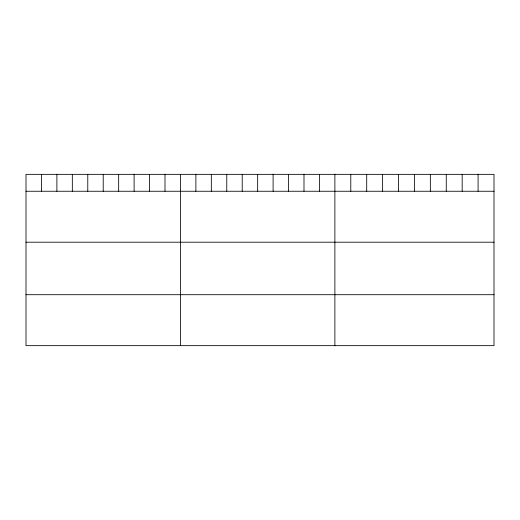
<?xml version="1.0" encoding="UTF-8"?>
<svg xmlns="http://www.w3.org/2000/svg" width="520" height="520" viewBox="0 0 520 520"><rect width="100%" height="100%" fill="white"/><g stroke="black" fill="none" stroke-linecap="round" stroke-linejoin="round"><path stroke-width="0.78" d="M494 191.25L494 345.657L26 345.657L26 174.343L494 174.343L494 191.25L26 191.25M26 242.203L494 242.203M26 294.704L494 294.704M478.088 174.343L478.088 191.25M462.176 174.343L462.176 191.25M446.264 174.343L446.264 191.25M430.352 174.343L430.352 191.25M414.44 174.343L414.44 191.25M398.528 174.343L398.528 191.25M382.616 174.343L382.616 191.25M366.704 174.343L366.704 191.25M350.792 174.343L350.792 191.25M334.88 174.343L334.88 345.657M319.436 174.343L319.436 191.25M303.992 174.343L303.992 191.25M288.548 174.343L288.548 191.25M273.104 174.343L273.104 191.25M257.66 174.343L257.66 191.25M242.216 174.343L242.216 191.25M226.772 174.343L226.772 191.25M211.328 174.343L211.328 191.25M195.884 174.343L195.884 191.25M180.44 174.343L180.44 345.657M164.996 174.343L164.996 191.25M149.552 174.343L149.552 191.25M134.108 174.343L134.108 191.25M118.664 174.343L118.664 191.25M103.22 174.343L103.22 191.25M87.776 174.343L87.776 191.25M72.332 174.343L72.332 191.25M56.888 174.343L56.888 191.25M41.444 174.343L41.444 191.25"/></g></svg>
